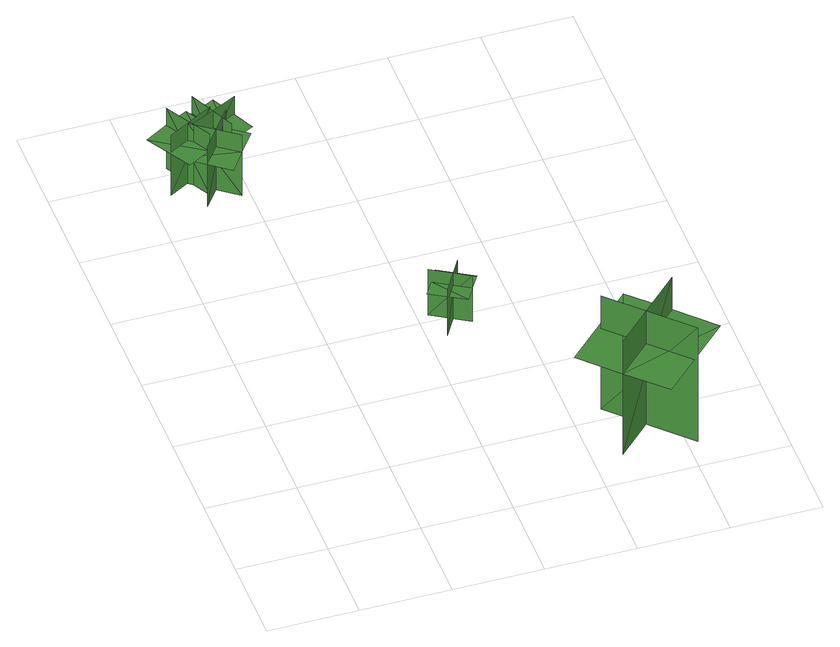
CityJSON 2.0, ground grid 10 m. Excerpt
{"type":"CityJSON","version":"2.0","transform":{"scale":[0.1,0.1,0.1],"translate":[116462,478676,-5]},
"CityObjects":{
"tree1":{"type":"SolitaryVegetationObject","geometry":[{"type":"MultiSurface","lod":"1","boundaries":[[[0,1,2]],[[0,2,3]],[[4,5,6]],[[4,6,7]],[[8,9,10]],[[8,10,11]],[[8,11,12]],[[8,12,13]]]}]},
"tree2":{"type":"SolitaryVegetationObject","geometry":[{"type":"MultiSurface","lod":"1","boundaries":[[[14,15,16]],[[14,16,17]],[[18,19,20]],[[18,20,21]],[[22,23,24]],[[22,24,25]],[[22,25,26]],[[22,26,27]]]}]},
"tree3":{"type":"SolitaryVegetationObject","geometry":[{"type":"MultiSurface","lod":"1","boundaries":[[[28,29,30]],[[28,30,31]],[[32,33,34]],[[32,34,35]],[[36,37,38]],[[36,38,39]],[[36,39,40]],[[36,40,41]]]}]},
"tree4":{"type":"SolitaryVegetationObject","geometry":[{"type":"MultiSurface","lod":"1","boundaries":[[[42,43,44]],[[42,44,45]],[[46,47,48]],[[46,48,49]],[[50,51,52]],[[50,52,53]],[[50,54,55]],[[50,55,51]]]}]},
"tree5":{"type":"SolitaryVegetationObject","geometry":[{"type":"MultiSurface","lod":"1","boundaries":[[[56,57,58]],[[56,58,59]],[[60,61,62]],[[60,62,63]],[[64,65,66]],[[64,66,67]],[[64,67,68]],[[64,68,69]]]}]}
},
"vertices":[
[21,567,10],[73,596,10],[73,596,92],[21,567,92],[59,556,10],[30,608,10],[30,608,92],[59,556,92],[59,556,69],[85,571,69],[56,622,69],[30,608,69],[4,593,69],[33,542,69],
[51,539,10],[87,586,10],[87,586,92],[51,539,92],[90,544,10],[43,579,10],[43,579,92],[90,544,92],[90,544,69],[108,568,69],[61,603,69],[43,579,69],[26,556,69],[73,520,69],
[49,578,8],[102,604,8],[102,604,91],[49,578,91],[86,565,8],[61,618,8],[61,618,91],[86,565,91],[86,565,68],[113,578,68],[88,631,68],[61,618,68],[34,606,68],[59,552,68],
[211,308,10],[251,284,10],[251,284,72],[211,308,72],[220,272,10],[244,312,10],[244,312,72],[220,272,72],[214,306,56],[251,284,56],[261,300,56],[224,322,56],[204,290,56],[241,268,56],
[332,114,10],[410,35,10],[410,35,164],[332,114,164],[331,40,10],[410,118,10],[410,118,164],[331,40,164],[331,40,120],[370,1,120],[449,78,120],[410,118,120],[371,157,120],[292,80,120]
]}
